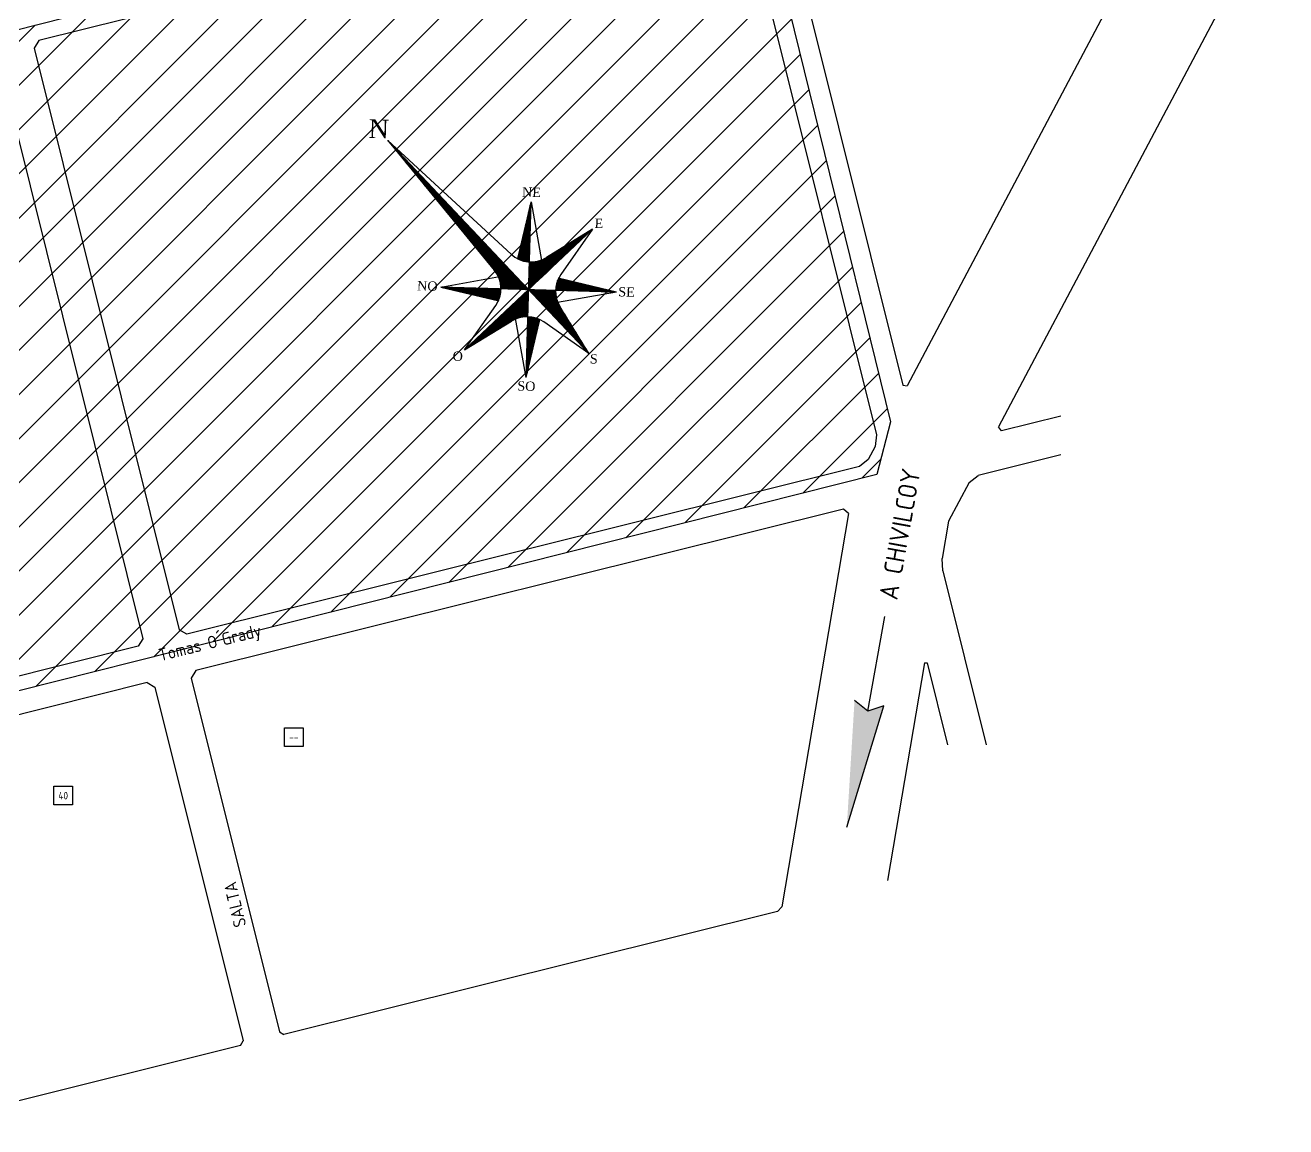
# Model space of a CAD drawing. Extents: x -48 to 13651, y -112 to 3468.
# Drawn here: x 12001 to 13010, y 25 to 907 of the extents above; entities that cross this region are included whole.
import ezdxf
from ezdxf.enums import TextEntityAlignment as Align

# ---------------------------------------------------------------- set-up
doc = ezdxf.new("R2010")
doc.units = 0
doc.header["$LTSCALE"] = 6
doc.header["$MEASUREMENT"] = 0
for name, color, linetype in [('MANZANAS', 7, 'CONTINUOUS'), ('NOMB_CALLES', 4, 'CONTINUOUS'), ('NUMERO-MANZANA', 4, 'CONTINUOUS'), ('sectores nuevos', 252, 'CONTINUOUS')]:
    doc.layers.add(name, color=color, linetype=linetype)
doc.styles.add('GEOSLAB703LTBT', font='isocp.shx', dxfattribs={"width": 0.9, "height": 8})
doc.styles.add('TIMENR', font='times.ttf', dxfattribs={"height": 0.3})

msp = doc.modelspace()

# ---------------------------------------------------------------- hatches: boundary and pattern name
at = {"layer": 'MANZANAS'}
h = msp.add_hatch(dxfattribs=at)
h.set_pattern_fill('ANSI37', color=12, style=0)
h.set_pattern_definition([(45, (9454.34089, 0), (-0.0883883476, 0.0883883476), []), (135, (9454.34089, 0), (-0.0883883476, -0.0883883476), [])])
h.paths.add_polyline_path([(12290.981, 814.551), (12376.373, 710.655, -0.17414284), (12381.713, 695.708), (12403.828, 695.077)])
h.paths.add_polyline_path([(12379.652, 686.128, 0.10550964), (12381.713, 695.708), (12333.424, 697.085)])
h.paths.add_polyline_path([(12352.624, 646.714), (12390.215, 669.898, -0.14632577), (12403.209, 673.384), (12403.828, 695.077)])
h.paths.add_polyline_path([(12401.819, 624.673), (12412.807, 671.029, 0.10643202), (12403.209, 673.384)])
h.paths.add_polyline_path([(12452.191, 643.873), (12429.006, 681.464, -0.14632577), (12425.521, 694.458), (12403.828, 695.077)])
h.paths.add_polyline_path([(12427.876, 704.056, 0.10643202), (12425.521, 694.458), (12474.232, 693.068)])
h.paths.add_polyline_path([(12404.459, 717.191), (12403.828, 695.077), (12455.031, 743.44), (12418.082, 720.65, -0.15318027)])
h.paths.add_polyline_path([(12395, 719.765, 0.10554475), (12404.459, 717.191), (12405.836, 765.481)])
at = {"layer": 'NOMB_CALLES'}
h = msp.add_hatch(color=256, dxfattribs=at)
h.paths.add_polyline_path([(12688.411, 361.679), (12675.549, 357.512), (12658.765, 264.578)])
h.paths.add_polyline_path([(12675.549, 357.512), (12664.958, 365.915), (12658.765, 264.578)])
at = {"layer": 'sectores nuevos'}
h = msp.add_hatch(dxfattribs=at)
h.set_pattern_fill('ANSI31', color=256, scale=200, style=0)
h.paths.add_polyline_path([(12579.905, 1051.715), (12693.68, 589.25), (12682.743, 546.981), (11462.453, 239.432), (11606.559, 805.05)])

# ---------------------------------------------------------------- linework, layer by layer
at = {"layer": 'MANZANAS'}
for p, q in [((12935.598, 1049.638), (12707.24, 618.058)), ((12564.426, 1032.378), (12011.426, 894.499)), ((12599.596, 1035.993), (12703.692, 618.49)), ((12570.487, 1028.736), (12682.676, 578.772)), ((13010.441, 1020.03), (12780.273, 585.03)), ((12011.426, 894.499), (12007.784, 888.438)), ((11978.675, 881.18), (12094.798, 415.439)), ((12007.784, 888.438), (12123.907, 422.696)), ((12703.692, 618.49), (12707.24, 618.058)), ((12830.278, 593.661), (12782.786, 581.82)), ((12682.676, 578.772), (12681.547, 569.501)), ((12782.786, 581.82), (12780.273, 585.03)), ((12681.547, 569.501), (12676.009, 559.034)), ((12676.009, 559.034), (12668.819, 553.405)), ((12830.278, 562.743), (12763.94, 546.203)), ((12668.819, 553.405), (12129.968, 419.054)), ((12756.75, 540.574), (12763.94, 546.203)), ((12756.75, 540.574), (12740.329, 509.539)), ((12656.201, 519.34), (12137.225, 389.945)), ((12660.213, 515.621), (12606.606, 200.623)), ((12660.213, 515.621), (12656.201, 519.34)), ((12740.329, 509.539), (12735.234, 479.605)), ((12735.605, 469.824), (12735.234, 479.605)), ((12735.605, 469.824), (12770.33, 330.549)), ((12094.798, 415.439), (12091.156, 409.377)), ((12129.968, 419.054), (12123.907, 422.696)), ((12091.156, 409.377), (11945.612, 373.089)), ((12721.014, 396.045), (12691.353, 221.753)), ((12721.014, 396.045), (12723.062, 396.123)), ((12723.062, 396.123), (12739.412, 330.549)), ((12137.225, 389.945), (12133.584, 383.884)), ((12133.584, 383.884), (12204.225, 100.558)), ((12098.414, 380.269), (11839.362, 315.68)), ((12098.414, 380.269), (12104.475, 376.627)), ((12104.475, 376.627), (12175.116, 93.3)), ((12603.192, 196.94), (12207.861, 98.373)), ((12603.192, 196.94), (12606.606, 200.623)), ((12172.931, 89.664), (12175.116, 93.3)), ((12204.225, 100.558), (12207.861, 98.373)), ((12172.931, 89.664), (11911.939, 24.591))]:
    msp.add_line(p, q, dxfattribs=at)
at = {"layer": 'MANZANAS', "color": 12}
for p, q in [((12290.981, 814.551), (12389.84, 723.375)), ((12290.981, 814.551), (12376.373, 710.655)), ((12452.191, 643.873), (12290.981, 814.551)), ((12405.836, 765.481), (12395, 719.765)), ((12401.819, 624.673), (12405.836, 765.481)), ((12405.836, 765.481), (12414.218, 718.267)), ((12455.031, 743.44), (12352.624, 646.714)), ((12455.031, 743.44), (12418.082, 720.65)), ((12455.031, 743.44), (12429.741, 707.232)), ((12333.424, 697.085), (12380.637, 705.467)), ((12474.232, 693.068), (12333.424, 697.085)), ((12333.424, 697.085), (12380.082, 686.026)), ((12474.232, 693.068), (12427.573, 704.128)), ((12474.232, 693.068), (12427.019, 684.686)), ((12352.624, 646.714), (12377.483, 682.304)), ((12452.191, 643.873), (12429.006, 681.464)), ((12352.624, 646.714), (12390.215, 669.898)), ((12401.819, 624.673), (12393.438, 671.886)), ((12401.819, 624.673), (12412.879, 671.331)), ((12452.191, 643.873), (12415.983, 669.163))]:
    msp.add_line(p, q, dxfattribs=at)
for centre, start, end in [((12405.757, 740.633), 227.315057, 301.664955), ((12358.236, 695.748), 325.066794, 39.416692), ((12448.989, 693.788), 145.066794, 211.664955), ((12402.539, 649.916), 55.066794, 121.664955)]:
    msp.add_arc(centre, 23.478, start, end, dxfattribs=at)
at = {"layer": 'NOMB_CALLES'}
for p, q in [((12675.549, 357.512), (12689.238, 433.303)), ((12675.549, 357.512), (12664.958, 365.915)), ((12658.765, 264.578), (12688.411, 361.679)), ((12688.411, 361.679), (12675.549, 357.512))]:
    msp.add_line(p, q, dxfattribs=at)
at = {"layer": 'NUMERO-MANZANA'}
for points in [[(12208.25, 344.087), (12223.25, 344.087), (12223.25, 329.087), (12208.25, 329.087)], [(12023.54, 297.343), (12038.54, 297.343), (12038.54, 282.343), (12023.54, 282.343)]]:
    msp.add_lwpolyline(points, close=True, dxfattribs=at)
at = {"layer": 'sectores nuevos'}
msp.add_lwpolyline([(12579.905, 1051.715), (12693.68, 589.25), (12682.743, 546.981), (11462.453, 239.432), (11606.559, 805.05)], close=True, dxfattribs=at)

# ---------------------------------------------------------------- texts
at = {"layer": 'MANZANAS', "color": 12, "style": 'TIMENR'}
for s, height, p in [('N', 15, (12283.862, 823.762)), ('NE', 7.5, (12406.178, 773.093)), ('E', 7.5, (12460.199, 748.151)), ('NO', 7.5, (12322.777, 697.952)), ('SE', 7.5, (12482.313, 693.217)), ('O', 7.5, (12347.103, 641.755)), ('S', 7.5, (12456.092, 639.545)), ('SO', 7.5, (12402.071, 617.76))]:
    msp.add_text(s, height=height, rotation=358.365875, dxfattribs=at).set_placement(p, align=Align.MIDDLE)
at = {"layer": 'NOMB_CALLES', "style": 'GEOSLAB703LTBT'}
for s, height, rotation, p in [('A CHIVILCOY', 15, 79.762277, (12691.737, 447.139)), ('Tomas O´Grady', 10, 14, (12107.732, 402.163)), ('SALTA', 10, 103.527334, (12172.971, 184.61))]:
    msp.add_text(s, height=height, rotation=rotation, dxfattribs=at).set_placement(p, align=Align.MIDDLE_LEFT)
at = {"layer": 'NUMERO-MANZANA', "style": 'GEOSLAB703LTBT'}
for s, p in [('--', (12215.75, 336.587)), ('40', (12031.04, 289.843))]:
    msp.add_text(s, height=6, dxfattribs=at).set_placement(p, align=Align.MIDDLE)

doc.saveas('drawing.dxf')
